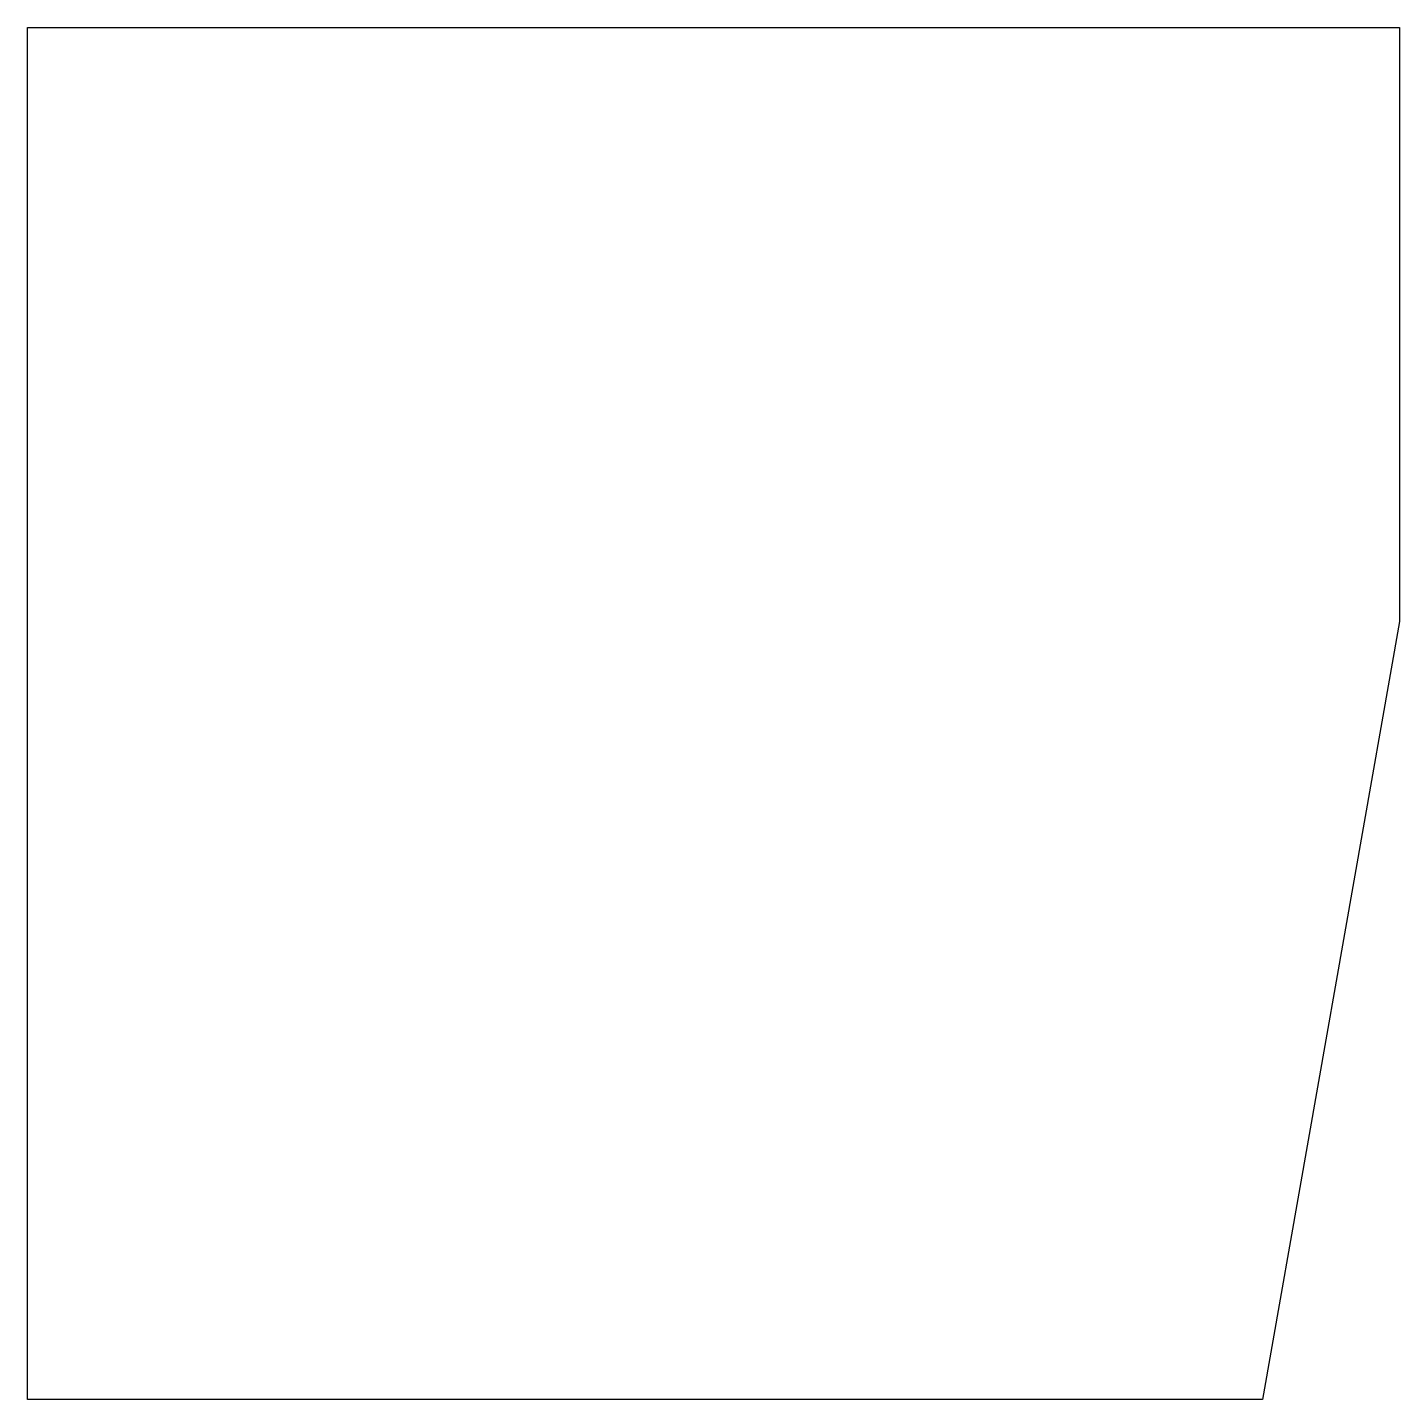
# Model space of a CAD drawing. Header units: metres. Extents: x 200 to 1401, y 250 to 400.
# Drawn here: x 200 to 350, y 250 to 400 of the extents above.
import ezdxf

# ---------------------------------------------------------------- set-up
doc = ezdxf.new("R2010")
doc.units = ezdxf.units.M

msp = doc.modelspace()

# ---------------------------------------------------------------- linework, layer by layer
at = {"layer": 'PARAMETRIX'}
for p, q in [((200, 400), (350, 400)), ((200, 250), (200, 400)), ((350, 400), (350, 335.0692)), ((350, 335.0692), (335, 250)), ((335, 250), (200, 250))]:
    msp.add_line(p, q, dxfattribs=at)

doc.saveas('drawing.dxf')
